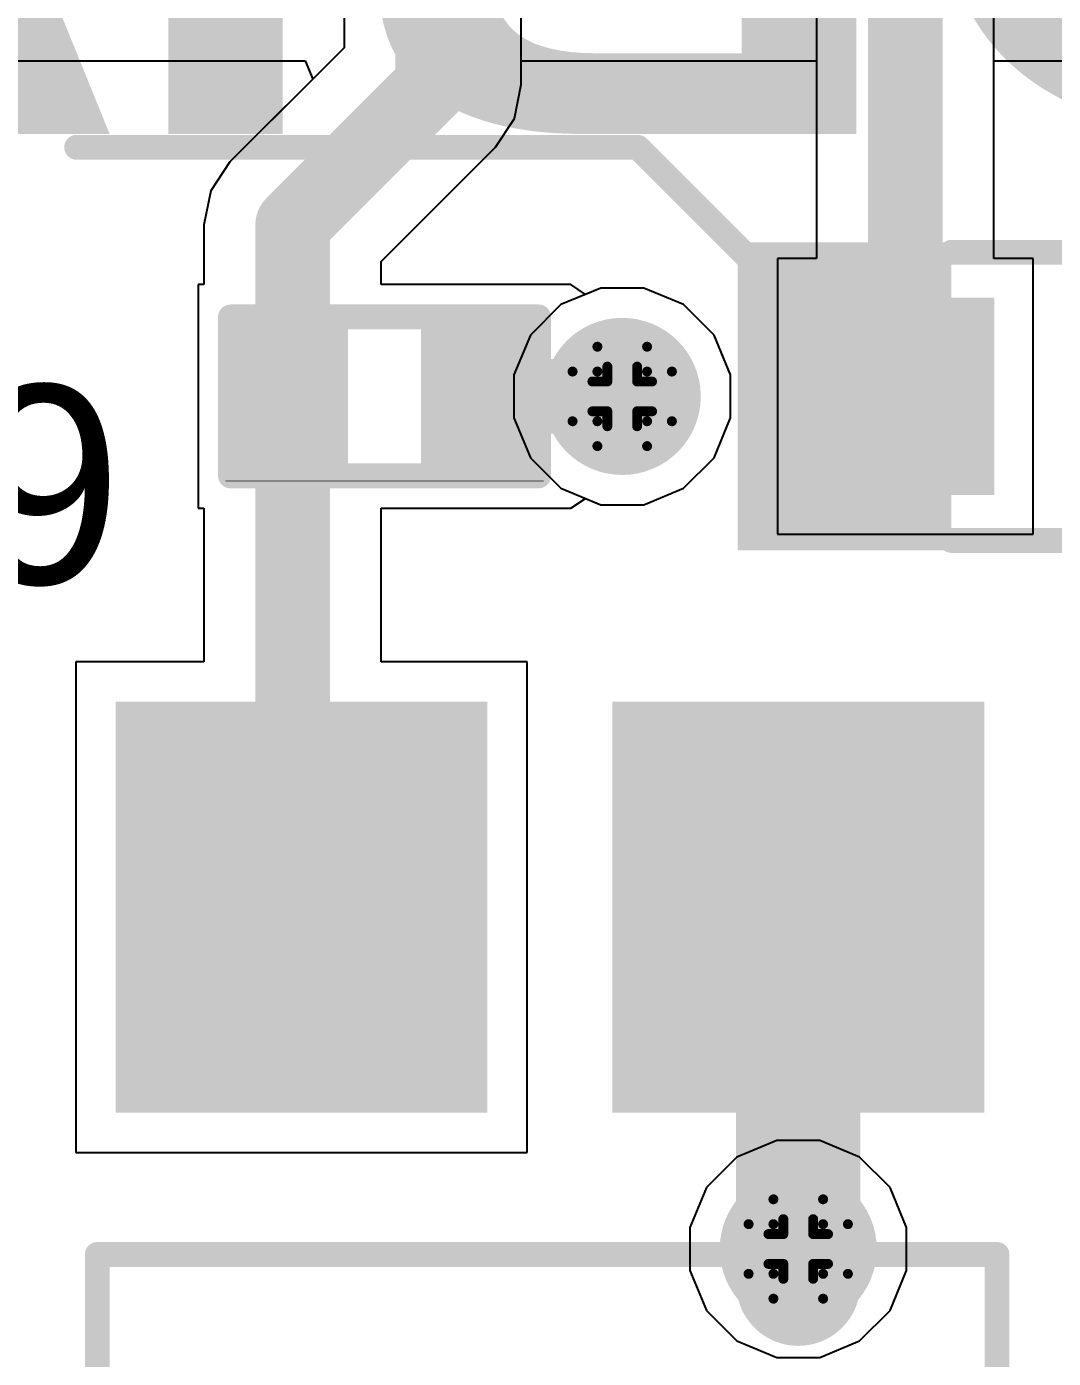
# Model space of a CAD drawing. Header units: inches. Extents: x -3 to 5259, y -3 to 5282.
# Drawn here: x 56.64 to 61.89, y 85.88 to 92.69 of the extents above; entities that cross this region are included whole.
import ezdxf

# ---------------------------------------------------------------- set-up
doc = ezdxf.new("R2010")
doc.units = ezdxf.units.IN
for name, color, linetype in [('Bottom Layer', 5, 'Continuous'), ('Bottom Solder', 6, 'Continuous'), ('Drill Drawing', 1, 'Continuous'), ('Layer 1', 16, 'Continuous'), ('Layer 2', 76, 'Continuous'), ('Top Layer', 1, 'Continuous'), ('Top Overlay', 2, 'Continuous'), ('Top Paste', 8, 'Continuous'), ('Top Solder', 216, 'Continuous'), ('Via Holes', 16, 'Continuous')]:
    doc.layers.add(name, color=color, linetype=linetype)
doc.styles.add('Arial', font='', dxfattribs={"height": 0.2})
doc.styles.add('Arial Black_Bold', font='', dxfattribs={"height": 0.2})
doc.styles.get('Arial').set_extended_font_data('Arial')
doc.styles.get('Arial Black_Bold').set_extended_font_data('Arial Black', bold=True)

# ---------------------------------------------------------------- blocks, each defined once
blk = doc.blocks.new('PC817C_5')
at = {"layer": 'Top Layer'}
for points in [[(6.100064, 2.1699982), (6.100064, 0.3700018), (4.100068, 0.3700018), (4.100068, 2.1699982)], [(6.100064, -0.3700018), (6.100064, -2.1699982), (4.100068, -2.1699982), (4.100068, -0.3700018)]]:
    blk.add_hatch(color=1, dxfattribs=at).paths.add_polyline_path(points)
at = {"layer": 'Top Paste'}
for points in [[(6.100064, 2.1699982), (6.100064, 0.3700018), (4.100068, 0.3700018), (4.100068, 2.1699982)], [(6.100064, -0.3700018), (6.100064, -2.1699982), (4.100068, -2.1699982), (4.100068, -0.3700018)]]:
    blk.add_hatch(color=8, dxfattribs=at).paths.add_polyline_path(points)
at = {"layer": 'Top Solder'}
for points in [[(6.150863999999999, 2.2207982), (6.150863999999999, 0.3192018), (4.049268, 0.3192018), (4.049268, 2.2207982)], [(6.150863999999999, -0.3192018), (6.150863999999999, -2.2207982), (4.049268, -2.2207982), (4.049268, -0.3192018)]]:
    blk.add_hatch(color=216, dxfattribs=at).paths.add_polyline_path(points)
at = {"layer": 'Top Overlay'}
for points in [[(-3.175, 2.3139654, 0.127, 0.127, 0), (3.324885399999999, 2.3139654, 0.127, 0.127, 0)], [(3.324885399999999, 2.3139654, 0.127, 0.127, 0), (3.324885399999999, -2.2859492, 0.127, 0.127, 0)], [(-3.175, -2.2859492, 0.127, 0.127, 0), (3.324885399999999, -2.2859492, 0.127, 0.127, 0)]]:
    blk.add_lwpolyline(points, format="xyseb", dxfattribs=at)
for points in [[(3.2931354, 2.3139654, 0.0635, 0.0635, 1), (3.3566354, 2.3139654, 0.0635, 0.0635, 1)], [(3.2931354, 2.3139654, 0.0635, 0.0635, 1), (3.3566354, 2.3139654, 0.0635, 0.0635, 1)], [(3.2931354, -2.2859492, 0.0635, 0.0635, 1), (3.3566354, -2.2859492, 0.0635, 0.0635, 1)], [(3.2931354, -2.2859492, 0.0635, 0.0635, 1), (3.3566354, -2.2859492, 0.0635, 0.0635, 1)]]:
    blk.add_lwpolyline(points, format="xyseb", close=True, dxfattribs=at)
blk = doc.blocks.new('R___0402_41')
at = {"layer": 'Top Layer'}
for points in [[(-0.6985, -0.3175), (-0.6985, 0.3175), (-0.2412999999999999, 0.3175), (-0.2413, -0.3175)], [(0.24130254, -0.3175), (0.24130254, 0.3175), (0.6985025399999999, 0.3175), (0.6985025399999999, -0.3175)]]:
    blk.add_hatch(color=1, dxfattribs=at).paths.add_polyline_path(points)
at = {"layer": 'Top Paste'}
for points in [[(-0.6985, -0.3175), (-0.6985, 0.3175), (-0.2412999999999999, 0.3175), (-0.2413, -0.3175)], [(0.24130254, -0.3175), (0.24130254, 0.3175), (0.6985025399999999, 0.3175), (0.6985025399999999, -0.3175)]]:
    blk.add_hatch(color=8, dxfattribs=at).paths.add_polyline_path(points)
at = {"layer": 'Top Solder'}
for points in [[(-0.75350116, -0.37250116), (-0.75350116, 0.37250116), (-0.1862988399999999, 0.37250116), (-0.18629884, -0.37250116)], [(0.18630138, -0.37250116), (0.18630138, 0.37250116), (0.7535037, 0.37250116), (0.7535037, -0.37250116)]]:
    blk.add_hatch(color=216, dxfattribs=at).paths.add_polyline_path(points)
at = {"layer": 'Top Overlay'}
for points in [[(-0.7874, 0.4064, 0.127, 0.127, 0), (0.7874, 0.4064, 0.127, 0.127, 0)], [(-0.7874, -0.4064, 0.127, 0.127, 0), (-0.7874, 0.4064, 0.127, 0.127, 0)], [(0.7874, -0.4064, 0.127, 0.127, 0), (0.7874, 0.4064, 0.127, 0.127, 0)], [(-0.7874, -0.4064, 0.127, 0.127, 0), (0.7874, -0.4064, 0.127, 0.127, 0)], [(-0.8127974599999999, -0.4318, 0.0032258, 0.0032258, 0), (0.8128, -0.4318, 0.0032258, 0.0032258, 0)]]:
    blk.add_lwpolyline(points, format="xyseb", dxfattribs=at)
for points in [[(-0.8191499999999999, 0.4064, 0.0635, 0.0635, 1), (-0.7556499999999999, 0.4064, 0.0635, 0.0635, 1)], [(-0.8191499999999999, 0.4064, 0.0635, 0.0635, 1), (-0.7556499999999999, 0.4064, 0.0635, 0.0635, 1)], [(0.7556499999999999, 0.4064, 0.0635, 0.0635, 1), (0.8191499999999999, 0.4064, 0.0635, 0.0635, 1)], [(0.7556499999999999, 0.4064, 0.0635, 0.0635, 1), (0.8191499999999999, 0.4064, 0.0635, 0.0635, 1)], [(-0.8191499999999999, -0.4064, 0.0635, 0.0635, 1), (-0.7556499999999999, -0.4064, 0.0635, 0.0635, 1)], [(-0.8191499999999999, -0.4064, 0.0635, 0.0635, 1), (-0.7556499999999999, -0.4064, 0.0635, 0.0635, 1)], [(0.7556499999999999, -0.4064, 0.0635, 0.0635, 1), (0.8191499999999999, -0.4064, 0.0635, 0.0635, 1)], [(0.7556499999999999, -0.4064, 0.0635, 0.0635, 1), (0.8191499999999999, -0.4064, 0.0635, 0.0635, 1)], [(-0.8136026399999999, -0.4318, 0.0016129, 0.0016129, 1), (-0.81199228, -0.4318, 0.0016129, 0.0016129, 1)], [(0.8119948199999999, -0.4318, 0.0016129, 0.0016129, 1), (0.81360518, -0.4318, 0.0016129, 0.0016129, 1)]]:
    blk.add_lwpolyline(points, format="xyseb", close=True, dxfattribs=at)
blk = doc.blocks.new('SOD_323_195')
at = {"layer": 'Top Layer'}
for points in [[(-0.74999977, -0.4500003700000001), (-1.55000071, -0.4500003699999999), (-1.55000071, 0.4500003700000001), (-0.74999977, 0.4500003699999999)], [(1.55000071, -0.4500003700000001), (0.74999977, -0.4500003699999999), (0.74999977, 0.4500003700000001), (1.55000071, 0.4500003699999999)]]:
    blk.add_hatch(color=1, dxfattribs=at).paths.add_polyline_path(points)
at = {"layer": 'Top Overlay'}
for points in [[(-2.00716896, 0.48259492), (-0.91496896, 0.48259492), (-0.91496896, 0.78739492), (-2.00716896, 0.78739492)], [(-2.0071715, -0.508), (-1.5753715, -0.508), (-1.5753715, 0.508), (-2.0071715, 0.508)], [(-2.0071588, -0.7873898399999999), (-0.9149588, -0.7873898399999999), (-0.9149588, -0.4825898399999999), (-2.0071588, -0.4825898399999999)]]:
    blk.add_hatch(color=2, dxfattribs=at).paths.add_polyline_path(points)
at = {"layer": 'Top Paste'}
for points in [[(-0.74999977, -0.4500003700000001), (-1.55000071, -0.4500003699999999), (-1.55000071, 0.4500003700000001), (-0.74999977, 0.4500003699999999)], [(1.55000071, -0.4500003700000001), (0.74999977, -0.4500003699999999), (0.74999977, 0.4500003700000001), (1.55000071, 0.4500003699999999)]]:
    blk.add_hatch(color=8, dxfattribs=at).paths.add_polyline_path(points)
at = {"layer": 'Top Solder'}
for points in [[(-0.69499861, -0.50500153), (-1.60500187, -0.5050015299999998), (-1.60500187, 0.50500153), (-0.69499861, 0.5050015299999998)], [(1.60500187, -0.50500153), (0.69499861, -0.5050015299999998), (0.69499861, 0.50500153), (1.60500187, 0.5050015299999998)]]:
    blk.add_hatch(color=216, dxfattribs=at).paths.add_polyline_path(points)
at = {"layer": 'Top Overlay'}
for points in [[(-0.91440254, 0.7366, 0.127, 0.127, 0), (0.9397999999999999, 0.7366, 0.127, 0.127, 0)], [(0.9397999999999999, 0.5588, 0.127, 0.127, 0), (0.9397999999999999, 0.7366, 0.127, 0.127, 0)], [(0.9397999999999999, -0.7366, 0.127, 0.127, 0), (0.9397999999999999, -0.5588, 0.127, 0.127, 0)], [(-0.91440254, -0.7366, 0.127, 0.127, 0), (0.9397999999999999, -0.7366, 0.127, 0.127, 0)]]:
    blk.add_lwpolyline(points, format="xyseb", dxfattribs=at)
for points in [[(-0.9461525399999999, 0.7366, 0.0635, 0.0635, 1), (-0.8826525399999999, 0.7366, 0.0635, 0.0635, 1)], [(0.9080499999999999, 0.7366, 0.0635, 0.0635, 1), (0.9715499999999999, 0.7366, 0.0635, 0.0635, 1)], [(0.9080499999999999, 0.7366, 0.0635, 0.0635, 1), (0.9715499999999999, 0.7366, 0.0635, 0.0635, 1)], [(0.9080499999999999, 0.5588, 0.0635, 0.0635, 1), (0.9715499999999999, 0.5588, 0.0635, 0.0635, 1)], [(0.9080499999999999, -0.5588, 0.0635, 0.0635, 1), (0.9715499999999999, -0.5588, 0.0635, 0.0635, 1)], [(-0.9461525399999999, -0.7366, 0.0635, 0.0635, 1), (-0.8826525399999999, -0.7366, 0.0635, 0.0635, 1)], [(0.9080499999999999, -0.7366, 0.0635, 0.0635, 1), (0.9715499999999999, -0.7366, 0.0635, 0.0635, 1)], [(0.9080499999999999, -0.7366, 0.0635, 0.0635, 1), (0.9715499999999999, -0.7366, 0.0635, 0.0635, 1)]]:
    blk.add_lwpolyline(points, format="xyseb", close=True, dxfattribs=at)

msp = doc.modelspace()

# ---------------------------------------------------------------- hatches: boundary and pattern name
at = {"layer": 'Bottom Layer'}
h = msp.add_hatch(color=5, dxfattribs=at)
edge = h.paths.add_edge_path()
edge.add_arc((59.68549657999999, 90.80117476), 0.2999994, 0, 360)
h = msp.add_hatch(color=5, dxfattribs=at)
edge = h.paths.add_edge_path()
edge.add_arc((60.58549223999999, 86.44250681999999), 0.2999994, 0, 360)
at = {"layer": 'Bottom Solder'}
h = msp.add_hatch(color=6, dxfattribs=at)
edge = h.paths.add_edge_path()
edge.add_arc((59.68549657999999, 90.80117476), 0.4015993999999999, 0, 360)
h = msp.add_hatch(color=6, dxfattribs=at)
edge = h.paths.add_edge_path()
edge.add_arc((60.58549223999999, 86.44250681999999), 0.4015993999999999, 0, 360)
at = {"layer": 'Layer 1'}
h = msp.add_hatch(color=16, dxfattribs=at)
edge = h.paths.add_edge_path()
edge.add_arc((59.68549657999999, 90.80117476), 0.2999994, 0, 360)
h = msp.add_hatch(color=16, dxfattribs=at)
edge = h.paths.add_edge_path()
edge.add_arc((60.58549223999999, 86.44250681999999), 0.2999994, 0, 360)
at = {"layer": 'Layer 2'}
h = msp.add_hatch(color=76, dxfattribs=at)
edge = h.paths.add_edge_path()
edge.add_arc((59.68549657999999, 90.80117476), 0.2999994, 0, 360)
h = msp.add_hatch(color=76, dxfattribs=at)
edge = h.paths.add_edge_path()
edge.add_arc((60.58549223999999, 86.44250681999999), 0.2999994, 0, 360)
at = {"layer": 'Top Layer'}
h = msp.add_hatch(color=1, dxfattribs=at)
edge = h.paths.add_edge_path()
edge.add_arc((59.68549657999999, 90.80117476), 0.2999994, 0, 360)
h = msp.add_hatch(color=1, dxfattribs=at)
edge = h.paths.add_edge_path()
edge.add_arc((60.58549223999999, 86.44250681999999), 0.2999994, 0, 360)
at = {"layer": 'Top Solder'}
h = msp.add_hatch(color=216, dxfattribs=at)
edge = h.paths.add_edge_path()
edge.add_arc((59.68549657999999, 90.80117476), 0.4015993999999999, 0, 360)
h = msp.add_hatch(color=216, dxfattribs=at)
edge = h.paths.add_edge_path()
edge.add_arc((60.58549223999999, 86.44250681999999), 0.4015993999999999, 0, 360)
at = {"layer": 'Via Holes'}
h = msp.add_hatch(color=7, dxfattribs=at)
edge = h.paths.add_edge_path()
edge.add_arc((59.68549657999999, 90.80117476), 0.1499997, 0, 360)
h = msp.add_hatch(color=7, dxfattribs=at)
edge = h.paths.add_edge_path()
edge.add_arc((60.58549223999999, 86.44250681999999), 0.1499997, 0, 360)

# ---------------------------------------------------------------- linework, layer by layer
at = {"layer": 'Bottom Layer'}
for p, q in [((59.57529868, 91.35517416), (59.37168212, 91.27083345999999)), ((59.57529868, 91.35517416), (59.37168212, 91.27083345999999)), ((59.79569448, 91.35517416), (59.57529868, 91.35517416)), ((59.79569448, 91.35517416), (59.57529868, 91.35517416)), ((59.99931103999999, 91.27083345999999), (59.79569448, 91.35517416)), ((59.99931103999999, 91.27083345999999), (59.79569448, 91.35517416)), ((59.37168212, 91.27083345999999), (59.21583788, 91.11498921999998)), ((59.37168212, 91.27083345999999), (59.21583788, 91.11498921999998)), ((60.15515527999999, 91.11498921999998), (59.99931103999999, 91.27083345999999)), ((60.15515527999999, 91.11498921999998), (59.99931103999999, 91.27083345999999)), ((59.21583788, 91.11498921999998), (59.13149717999999, 90.91137266)), ((59.21583788, 91.11498921999998), (59.13149717999999, 90.91137266)), ((60.23949597999999, 90.91137266), (60.15515527999999, 91.11498921999998)), ((60.23949597999999, 90.91137266), (60.15515527999999, 91.11498921999998)), ((59.13149717999999, 90.91137266), (59.13149717999999, 90.69097685999999)), ((59.13149717999999, 90.91137266), (59.13149717999999, 90.69097685999999)), ((60.23949597999999, 90.69097685999999), (60.23949597999999, 90.91137266)), ((60.23949597999999, 90.69097685999999), (60.23949597999999, 90.91137266)), ((59.13149717999999, 90.69097685999999), (59.21583788, 90.48736029999999)), ((59.13149717999999, 90.69097685999999), (59.21583788, 90.48736029999999)), ((60.15515527999999, 90.48736029999999), (60.23949597999999, 90.69097685999999)), ((60.15515527999999, 90.48736029999999), (60.23949597999999, 90.69097685999999)), ((59.21583788, 90.48736029999999), (59.37168212, 90.33151606)), ((59.21583788, 90.48736029999999), (59.37168212, 90.33151606)), ((59.99931103999999, 90.33151606), (60.15515527999999, 90.48736029999999)), ((59.99931103999999, 90.33151606), (60.15515527999999, 90.48736029999999)), ((59.37168212, 90.33151606), (59.57529868, 90.24717536)), ((59.37168212, 90.33151606), (59.57529868, 90.24717536)), ((59.79569448, 90.24717536), (59.99931103999999, 90.33151606)), ((59.79569448, 90.24717536), (59.99931103999999, 90.33151606)), ((59.57529868, 90.24717536), (59.79569448, 90.24717536)), ((59.57529868, 90.24717536), (59.79569448, 90.24717536))]:
    msp.add_line(p, q, dxfattribs=at)
at = {"layer": 'Drill Drawing'}
for points in [[(59.55849658, 90.92817475999999, 0.0508, 0.0508, 0), (59.55849658, 91.05517476, 0.0508, 0.0508, 0)], [(59.55849658, 91.05517476, 0.0508, 0.0508, 0), (59.81249658, 91.05517476, 0.0508, 0.0508, 0)], [(59.81249658, 90.92817475999999, 0.0508, 0.0508, 0), (59.81249658, 91.05517476, 0.0508, 0.0508, 0)], [(59.60929658, 90.87737476, 0.0508, 0.0508, 0), (59.60929658, 90.95357476, 0.0508, 0.0508, 0)], [(59.60929658, 90.95357476, 0.0508, 0.0508, 0), (59.76169657999999, 90.95357476, 0.0508, 0.0508, 0)], [(59.76169657999999, 90.87737476, 0.0508, 0.0508, 0), (59.76169657999999, 90.95357476, 0.0508, 0.0508, 0)], [(59.43149658, 90.67417475999999, 0.0508, 0.0508, 0), (59.43149658, 90.92817475999999, 0.0508, 0.0508, 0)], [(59.43149658, 90.92817475999999, 0.0508, 0.0508, 0), (59.55849658, 90.92817475999999, 0.0508, 0.0508, 0)], [(59.53309658, 90.72497476, 0.0508, 0.0508, 0), (59.53309658, 90.87737476, 0.0508, 0.0508, 0)], [(59.53309658, 90.87737476, 0.0508, 0.0508, 0), (59.60929658, 90.87737476, 0.0508, 0.0508, 0)], [(59.76169657999999, 90.87737476, 0.0508, 0.0508, 0), (59.83789658, 90.87737476, 0.0508, 0.0508, 0)], [(59.81249658, 90.92817475999999, 0.0508, 0.0508, 0), (59.93949658, 90.92817475999999, 0.0508, 0.0508, 0)], [(59.83789658, 90.72497476, 0.0508, 0.0508, 0), (59.83789658, 90.87737476, 0.0508, 0.0508, 0)], [(59.93949658, 90.67417475999999, 0.0508, 0.0508, 0), (59.93949658, 90.92817475999999, 0.0508, 0.0508, 0)], [(59.43149658, 90.67417475999999, 0.0508, 0.0508, 0), (59.55849658, 90.67417475999999, 0.0508, 0.0508, 0)], [(59.53309658, 90.72497476, 0.0508, 0.0508, 0), (59.60929658, 90.72497476, 0.0508, 0.0508, 0)], [(59.55849658, 90.54717475999999, 0.0508, 0.0508, 0), (59.55849658, 90.67417475999999, 0.0508, 0.0508, 0)], [(59.60929658, 90.64877476, 0.0508, 0.0508, 0), (59.60929658, 90.72497476, 0.0508, 0.0508, 0)], [(59.76169657999999, 90.72497476, 0.0508, 0.0508, 0), (59.83789658, 90.72497476, 0.0508, 0.0508, 0)], [(59.76169657999999, 90.64877476, 0.0508, 0.0508, 0), (59.76169657999999, 90.72497476, 0.0508, 0.0508, 0)], [(59.81249658, 90.67417475999999, 0.0508, 0.0508, 0), (59.93949658, 90.67417475999999, 0.0508, 0.0508, 0)], [(59.81249658, 90.54717475999999, 0.0508, 0.0508, 0), (59.81249658, 90.67417475999999, 0.0508, 0.0508, 0)], [(59.60929658, 90.64877476, 0.0508, 0.0508, 0), (59.76169657999999, 90.64877476, 0.0508, 0.0508, 0)], [(59.55849658, 90.54717475999999, 0.0508, 0.0508, 0), (59.81249658, 90.54717475999999, 0.0508, 0.0508, 0)], [(60.45849223999999, 86.56950681999999, 0.0508, 0.0508, 0), (60.45849223999999, 86.69650682, 0.0508, 0.0508, 0)], [(60.45849223999999, 86.69650682, 0.0508, 0.0508, 0), (60.71249224, 86.69650682, 0.0508, 0.0508, 0)], [(60.71249224, 86.56950681999999, 0.0508, 0.0508, 0), (60.71249224, 86.69650682, 0.0508, 0.0508, 0)], [(60.50929224, 86.51870681999999, 0.0508, 0.0508, 0), (60.50929224, 86.59490681999999, 0.0508, 0.0508, 0)], [(60.50929224, 86.59490681999999, 0.0508, 0.0508, 0), (60.66169223999999, 86.59490681999999, 0.0508, 0.0508, 0)], [(60.66169223999999, 86.51870681999999, 0.0508, 0.0508, 0), (60.66169223999999, 86.59490681999999, 0.0508, 0.0508, 0)], [(60.33149224, 86.31550682, 0.0508, 0.0508, 0), (60.33149224, 86.56950681999999, 0.0508, 0.0508, 0)], [(60.33149224, 86.56950681999999, 0.0508, 0.0508, 0), (60.45849223999999, 86.56950681999999, 0.0508, 0.0508, 0)], [(60.43309224, 86.36630681999999, 0.0508, 0.0508, 0), (60.43309224, 86.51870681999999, 0.0508, 0.0508, 0)], [(60.43309224, 86.51870681999999, 0.0508, 0.0508, 0), (60.50929224, 86.51870681999999, 0.0508, 0.0508, 0)], [(60.66169223999999, 86.51870681999999, 0.0508, 0.0508, 0), (60.73789224, 86.51870681999999, 0.0508, 0.0508, 0)], [(60.71249224, 86.56950681999999, 0.0508, 0.0508, 0), (60.83949224, 86.56950681999999, 0.0508, 0.0508, 0)], [(60.73789224, 86.36630681999999, 0.0508, 0.0508, 0), (60.73789224, 86.51870681999999, 0.0508, 0.0508, 0)], [(60.83949224, 86.31550682, 0.0508, 0.0508, 0), (60.83949224, 86.56950681999999, 0.0508, 0.0508, 0)], [(60.33149224, 86.31550682, 0.0508, 0.0508, 0), (60.45849223999999, 86.31550682, 0.0508, 0.0508, 0)], [(60.43309224, 86.36630681999999, 0.0508, 0.0508, 0), (60.50929224, 86.36630681999999, 0.0508, 0.0508, 0)], [(60.45849223999999, 86.18850682, 0.0508, 0.0508, 0), (60.45849223999999, 86.31550682, 0.0508, 0.0508, 0)], [(60.50929224, 86.29010682, 0.0508, 0.0508, 0), (60.50929224, 86.36630681999999, 0.0508, 0.0508, 0)], [(60.66169223999999, 86.36630681999999, 0.0508, 0.0508, 0), (60.73789224, 86.36630681999999, 0.0508, 0.0508, 0)], [(60.66169223999999, 86.29010682, 0.0508, 0.0508, 0), (60.66169223999999, 86.36630681999999, 0.0508, 0.0508, 0)], [(60.71249224, 86.31550682, 0.0508, 0.0508, 0), (60.83949224, 86.31550682, 0.0508, 0.0508, 0)], [(60.71249224, 86.18850682, 0.0508, 0.0508, 0), (60.71249224, 86.31550682, 0.0508, 0.0508, 0)], [(60.50929224, 86.29010682, 0.0508, 0.0508, 0), (60.66169223999999, 86.29010682, 0.0508, 0.0508, 0)], [(60.45849223999999, 86.18850682, 0.0508, 0.0508, 0), (60.71249224, 86.18850682, 0.0508, 0.0508, 0)]]:
    msp.add_lwpolyline(points, format="xyseb", dxfattribs=at)
for points in [[(59.54579658, 91.05517476, 0.0254, 0.0254, 1), (59.57119658, 91.05517476, 0.0254, 0.0254, 1)], [(59.54579658, 91.05517476, 0.0254, 0.0254, 1), (59.57119658, 91.05517476, 0.0254, 0.0254, 1)], [(59.79979658, 91.05517476, 0.0254, 0.0254, 1), (59.82519658, 91.05517476, 0.0254, 0.0254, 1)], [(59.79979658, 91.05517476, 0.0254, 0.0254, 1), (59.82519658, 91.05517476, 0.0254, 0.0254, 1)], [(59.59659658, 90.95357476, 0.0254, 0.0254, 1), (59.62199657999999, 90.95357476, 0.0254, 0.0254, 1)], [(59.59659658, 90.95357476, 0.0254, 0.0254, 1), (59.62199657999999, 90.95357476, 0.0254, 0.0254, 1)], [(59.74899658, 90.95357476, 0.0254, 0.0254, 1), (59.77439658, 90.95357476, 0.0254, 0.0254, 1)], [(59.74899658, 90.95357476, 0.0254, 0.0254, 1), (59.77439658, 90.95357476, 0.0254, 0.0254, 1)], [(59.41879657999999, 90.92817475999999, 0.0254, 0.0254, 1), (59.44419658, 90.92817475999999, 0.0254, 0.0254, 1)], [(59.41879657999999, 90.92817475999999, 0.0254, 0.0254, 1), (59.44419658, 90.92817475999999, 0.0254, 0.0254, 1)], [(59.52039658, 90.87737476, 0.0254, 0.0254, 1), (59.54579658, 90.87737476, 0.0254, 0.0254, 1)], [(59.52039658, 90.87737476, 0.0254, 0.0254, 1), (59.54579658, 90.87737476, 0.0254, 0.0254, 1)], [(59.54579658, 90.92817475999999, 0.0254, 0.0254, 1), (59.57119658, 90.92817475999999, 0.0254, 0.0254, 1)], [(59.54579658, 90.92817475999999, 0.0254, 0.0254, 1), (59.57119658, 90.92817475999999, 0.0254, 0.0254, 1)], [(59.59659658, 90.87737476, 0.0254, 0.0254, 1), (59.62199657999999, 90.87737476, 0.0254, 0.0254, 1)], [(59.59659658, 90.87737476, 0.0254, 0.0254, 1), (59.62199657999999, 90.87737476, 0.0254, 0.0254, 1)], [(59.74899658, 90.87737476, 0.0254, 0.0254, 1), (59.77439658, 90.87737476, 0.0254, 0.0254, 1)], [(59.74899658, 90.87737476, 0.0254, 0.0254, 1), (59.77439658, 90.87737476, 0.0254, 0.0254, 1)], [(59.79979658, 90.92817475999999, 0.0254, 0.0254, 1), (59.82519658, 90.92817475999999, 0.0254, 0.0254, 1)], [(59.79979658, 90.92817475999999, 0.0254, 0.0254, 1), (59.82519658, 90.92817475999999, 0.0254, 0.0254, 1)], [(59.82519658, 90.87737476, 0.0254, 0.0254, 1), (59.85059658, 90.87737476, 0.0254, 0.0254, 1)], [(59.82519658, 90.87737476, 0.0254, 0.0254, 1), (59.85059658, 90.87737476, 0.0254, 0.0254, 1)], [(59.92679657999999, 90.92817475999999, 0.0254, 0.0254, 1), (59.95219658, 90.92817475999999, 0.0254, 0.0254, 1)], [(59.92679657999999, 90.92817475999999, 0.0254, 0.0254, 1), (59.95219658, 90.92817475999999, 0.0254, 0.0254, 1)], [(59.41879657999999, 90.67417475999999, 0.0254, 0.0254, 1), (59.44419658, 90.67417475999999, 0.0254, 0.0254, 1)], [(59.41879657999999, 90.67417475999999, 0.0254, 0.0254, 1), (59.44419658, 90.67417475999999, 0.0254, 0.0254, 1)], [(59.52039658, 90.72497476, 0.0254, 0.0254, 1), (59.54579658, 90.72497476, 0.0254, 0.0254, 1)], [(59.52039658, 90.72497476, 0.0254, 0.0254, 1), (59.54579658, 90.72497476, 0.0254, 0.0254, 1)], [(59.54579658, 90.67417475999999, 0.0254, 0.0254, 1), (59.57119658, 90.67417475999999, 0.0254, 0.0254, 1)], [(59.54579658, 90.67417475999999, 0.0254, 0.0254, 1), (59.57119658, 90.67417475999999, 0.0254, 0.0254, 1)], [(59.59659658, 90.72497476, 0.0254, 0.0254, 1), (59.62199657999999, 90.72497476, 0.0254, 0.0254, 1)], [(59.59659658, 90.72497476, 0.0254, 0.0254, 1), (59.62199657999999, 90.72497476, 0.0254, 0.0254, 1)], [(59.74899658, 90.72497476, 0.0254, 0.0254, 1), (59.77439658, 90.72497476, 0.0254, 0.0254, 1)], [(59.74899658, 90.72497476, 0.0254, 0.0254, 1), (59.77439658, 90.72497476, 0.0254, 0.0254, 1)], [(59.79979658, 90.67417475999999, 0.0254, 0.0254, 1), (59.82519658, 90.67417475999999, 0.0254, 0.0254, 1)], [(59.79979658, 90.67417475999999, 0.0254, 0.0254, 1), (59.82519658, 90.67417475999999, 0.0254, 0.0254, 1)], [(59.82519658, 90.72497476, 0.0254, 0.0254, 1), (59.85059658, 90.72497476, 0.0254, 0.0254, 1)], [(59.82519658, 90.72497476, 0.0254, 0.0254, 1), (59.85059658, 90.72497476, 0.0254, 0.0254, 1)], [(59.92679657999999, 90.67417475999999, 0.0254, 0.0254, 1), (59.95219658, 90.67417475999999, 0.0254, 0.0254, 1)], [(59.92679657999999, 90.67417475999999, 0.0254, 0.0254, 1), (59.95219658, 90.67417475999999, 0.0254, 0.0254, 1)], [(59.59659658, 90.64877476, 0.0254, 0.0254, 1), (59.62199657999999, 90.64877476, 0.0254, 0.0254, 1)], [(59.59659658, 90.64877476, 0.0254, 0.0254, 1), (59.62199657999999, 90.64877476, 0.0254, 0.0254, 1)], [(59.74899658, 90.64877476, 0.0254, 0.0254, 1), (59.77439658, 90.64877476, 0.0254, 0.0254, 1)], [(59.74899658, 90.64877476, 0.0254, 0.0254, 1), (59.77439658, 90.64877476, 0.0254, 0.0254, 1)], [(59.54579658, 90.54717475999999, 0.0254, 0.0254, 1), (59.57119658, 90.54717475999999, 0.0254, 0.0254, 1)], [(59.54579658, 90.54717475999999, 0.0254, 0.0254, 1), (59.57119658, 90.54717475999999, 0.0254, 0.0254, 1)], [(59.79979658, 90.54717475999999, 0.0254, 0.0254, 1), (59.82519658, 90.54717475999999, 0.0254, 0.0254, 1)], [(59.79979658, 90.54717475999999, 0.0254, 0.0254, 1), (59.82519658, 90.54717475999999, 0.0254, 0.0254, 1)], [(60.44579224, 86.69650682, 0.0254, 0.0254, 1), (60.47119224, 86.69650682, 0.0254, 0.0254, 1)], [(60.44579224, 86.69650682, 0.0254, 0.0254, 1), (60.47119224, 86.69650682, 0.0254, 0.0254, 1)], [(60.69979223999999, 86.69650682, 0.0254, 0.0254, 1), (60.72519223999999, 86.69650682, 0.0254, 0.0254, 1)], [(60.69979223999999, 86.69650682, 0.0254, 0.0254, 1), (60.72519223999999, 86.69650682, 0.0254, 0.0254, 1)], [(60.49659224, 86.59490681999999, 0.0254, 0.0254, 1), (60.52199224, 86.59490681999999, 0.0254, 0.0254, 1)], [(60.49659224, 86.59490681999999, 0.0254, 0.0254, 1), (60.52199224, 86.59490681999999, 0.0254, 0.0254, 1)], [(60.64899224, 86.59490681999999, 0.0254, 0.0254, 1), (60.67439224, 86.59490681999999, 0.0254, 0.0254, 1)], [(60.64899224, 86.59490681999999, 0.0254, 0.0254, 1), (60.67439224, 86.59490681999999, 0.0254, 0.0254, 1)], [(60.31879223999999, 86.56950681999999, 0.0254, 0.0254, 1), (60.34419224, 86.56950681999999, 0.0254, 0.0254, 1)], [(60.31879223999999, 86.56950681999999, 0.0254, 0.0254, 1), (60.34419224, 86.56950681999999, 0.0254, 0.0254, 1)], [(60.42039223999999, 86.51870681999999, 0.0254, 0.0254, 1), (60.44579224, 86.51870681999999, 0.0254, 0.0254, 1)], [(60.42039223999999, 86.51870681999999, 0.0254, 0.0254, 1), (60.44579224, 86.51870681999999, 0.0254, 0.0254, 1)], [(60.44579224, 86.56950681999999, 0.0254, 0.0254, 1), (60.47119224, 86.56950681999999, 0.0254, 0.0254, 1)], [(60.44579224, 86.56950681999999, 0.0254, 0.0254, 1), (60.47119224, 86.56950681999999, 0.0254, 0.0254, 1)], [(60.49659224, 86.51870681999999, 0.0254, 0.0254, 1), (60.52199224, 86.51870681999999, 0.0254, 0.0254, 1)], [(60.49659224, 86.51870681999999, 0.0254, 0.0254, 1), (60.52199224, 86.51870681999999, 0.0254, 0.0254, 1)], [(60.64899224, 86.51870681999999, 0.0254, 0.0254, 1), (60.67439224, 86.51870681999999, 0.0254, 0.0254, 1)], [(60.64899224, 86.51870681999999, 0.0254, 0.0254, 1), (60.67439224, 86.51870681999999, 0.0254, 0.0254, 1)], [(60.69979223999999, 86.56950681999999, 0.0254, 0.0254, 1), (60.72519223999999, 86.56950681999999, 0.0254, 0.0254, 1)], [(60.69979223999999, 86.56950681999999, 0.0254, 0.0254, 1), (60.72519223999999, 86.56950681999999, 0.0254, 0.0254, 1)], [(60.72519223999999, 86.51870681999999, 0.0254, 0.0254, 1), (60.75059224, 86.51870681999999, 0.0254, 0.0254, 1)], [(60.72519223999999, 86.51870681999999, 0.0254, 0.0254, 1), (60.75059224, 86.51870681999999, 0.0254, 0.0254, 1)], [(60.82679224, 86.56950681999999, 0.0254, 0.0254, 1), (60.85219224, 86.56950681999999, 0.0254, 0.0254, 1)], [(60.82679224, 86.56950681999999, 0.0254, 0.0254, 1), (60.85219224, 86.56950681999999, 0.0254, 0.0254, 1)], [(60.31879223999999, 86.31550682, 0.0254, 0.0254, 1), (60.34419224, 86.31550682, 0.0254, 0.0254, 1)], [(60.31879223999999, 86.31550682, 0.0254, 0.0254, 1), (60.34419224, 86.31550682, 0.0254, 0.0254, 1)], [(60.42039223999999, 86.36630681999999, 0.0254, 0.0254, 1), (60.44579224, 86.36630681999999, 0.0254, 0.0254, 1)], [(60.42039223999999, 86.36630681999999, 0.0254, 0.0254, 1), (60.44579224, 86.36630681999999, 0.0254, 0.0254, 1)], [(60.44579224, 86.31550682, 0.0254, 0.0254, 1), (60.47119224, 86.31550682, 0.0254, 0.0254, 1)], [(60.44579224, 86.31550682, 0.0254, 0.0254, 1), (60.47119224, 86.31550682, 0.0254, 0.0254, 1)], [(60.49659224, 86.36630681999999, 0.0254, 0.0254, 1), (60.52199224, 86.36630681999999, 0.0254, 0.0254, 1)], [(60.49659224, 86.36630681999999, 0.0254, 0.0254, 1), (60.52199224, 86.36630681999999, 0.0254, 0.0254, 1)], [(60.64899224, 86.36630681999999, 0.0254, 0.0254, 1), (60.67439224, 86.36630681999999, 0.0254, 0.0254, 1)], [(60.64899224, 86.36630681999999, 0.0254, 0.0254, 1), (60.67439224, 86.36630681999999, 0.0254, 0.0254, 1)], [(60.69979223999999, 86.31550682, 0.0254, 0.0254, 1), (60.72519223999999, 86.31550682, 0.0254, 0.0254, 1)], [(60.69979223999999, 86.31550682, 0.0254, 0.0254, 1), (60.72519223999999, 86.31550682, 0.0254, 0.0254, 1)], [(60.72519223999999, 86.36630681999999, 0.0254, 0.0254, 1), (60.75059224, 86.36630681999999, 0.0254, 0.0254, 1)], [(60.72519223999999, 86.36630681999999, 0.0254, 0.0254, 1), (60.75059224, 86.36630681999999, 0.0254, 0.0254, 1)], [(60.82679224, 86.31550682, 0.0254, 0.0254, 1), (60.85219224, 86.31550682, 0.0254, 0.0254, 1)], [(60.82679224, 86.31550682, 0.0254, 0.0254, 1), (60.85219224, 86.31550682, 0.0254, 0.0254, 1)], [(60.49659224, 86.29010682, 0.0254, 0.0254, 1), (60.52199224, 86.29010682, 0.0254, 0.0254, 1)], [(60.49659224, 86.29010682, 0.0254, 0.0254, 1), (60.52199224, 86.29010682, 0.0254, 0.0254, 1)], [(60.64899224, 86.29010682, 0.0254, 0.0254, 1), (60.67439224, 86.29010682, 0.0254, 0.0254, 1)], [(60.64899224, 86.29010682, 0.0254, 0.0254, 1), (60.67439224, 86.29010682, 0.0254, 0.0254, 1)], [(60.44579224, 86.18850682, 0.0254, 0.0254, 1), (60.47119224, 86.18850682, 0.0254, 0.0254, 1)], [(60.44579224, 86.18850682, 0.0254, 0.0254, 1), (60.47119224, 86.18850682, 0.0254, 0.0254, 1)], [(60.69979223999999, 86.18850682, 0.0254, 0.0254, 1), (60.72519223999999, 86.18850682, 0.0254, 0.0254, 1)], [(60.69979223999999, 86.18850682, 0.0254, 0.0254, 1), (60.72519223999999, 86.18850682, 0.0254, 0.0254, 1)]]:
    msp.add_lwpolyline(points, format="xyseb", close=True, dxfattribs=at)
at = {"layer": 'Layer 1'}
for p, q in [((59.57529868, 91.35517416), (59.37168212, 91.27083345999999)), ((59.79569448, 91.35517416), (59.57529868, 91.35517416)), ((59.99931103999999, 91.27083345999999), (59.79569448, 91.35517416)), ((59.37168212, 91.27083345999999), (59.21583788, 91.11498921999998)), ((60.15515527999999, 91.11498921999998), (59.99931103999999, 91.27083345999999)), ((59.21583788, 91.11498921999998), (59.13149717999999, 90.91137266)), ((60.23949597999999, 90.91137266), (60.15515527999999, 91.11498921999998)), ((59.13149717999999, 90.91137266), (59.13149717999999, 90.69097685999999)), ((60.23949597999999, 90.69097685999999), (60.23949597999999, 90.91137266)), ((59.13149717999999, 90.69097685999999), (59.21583788, 90.48736029999999)), ((60.15515527999999, 90.48736029999999), (60.23949597999999, 90.69097685999999)), ((59.21583788, 90.48736029999999), (59.37168212, 90.33151606)), ((59.99931103999999, 90.33151606), (60.15515527999999, 90.48736029999999)), ((59.37168212, 90.33151606), (59.57529868, 90.24717536)), ((59.79569448, 90.24717536), (59.99931103999999, 90.33151606)), ((59.57529868, 90.24717536), (59.79569448, 90.24717536))]:
    msp.add_line(p, q, dxfattribs=at)
at = {"layer": 'Layer 2'}
for p, q in [((60.47529434, 86.99650622), (60.27167778, 86.91216551999999)), ((60.69569014, 86.99650622), (60.47529434, 86.99650622)), ((60.89930669999999, 86.91216551999999), (60.69569014, 86.99650622)), ((60.27167778, 86.91216551999999), (60.11583353999999, 86.75632128)), ((61.05515094, 86.75632128), (60.89930669999999, 86.91216551999999)), ((60.11583353999999, 86.75632128), (60.03149283999999, 86.55270472)), ((61.13949164, 86.55270472), (61.05515094, 86.75632128)), ((60.03149283999999, 86.55270472), (60.03149283999999, 86.33230892)), ((61.13949164, 86.33230892), (61.13949164, 86.55270472)), ((60.03149283999999, 86.33230892), (60.11583353999999, 86.12869235999999)), ((61.05515094, 86.12869235999999), (61.13949164, 86.33230892)), ((60.11583353999999, 86.12869235999999), (60.27167778, 85.97284812)), ((60.89930669999999, 85.97284812), (61.05515094, 86.12869235999999)), ((60.27167778, 85.97284812), (60.47529434, 85.88850742)), ((60.69569014, 85.88850742), (60.89930669999999, 85.97284812)), ((60.47529434, 85.88850742), (60.69569014, 85.88850742))]:
    msp.add_line(p, q, dxfattribs=at)
at = {"layer": 'Top Layer'}
for p, q in [((60.67953574, 101.04822564), (60.67953574, 91.50543802)), ((61.58594998, 91.50543802), (61.58594998, 100.86049932)), ((58.26310166, 100.28882406), (58.26310166, 92.58297714)), ((59.1695159, 92.39525082), (59.1695159, 100.2901474)), ((58.26310166, 92.58297714), (57.67970938, 91.99958486)), ((54.08704448, 92.51731813999999), (58.06469464, 92.51731813999999)), ((58.06469464, 92.51731813999999), (58.10357442, 92.4234499)), ((59.1695159, 92.39525082), (59.1695159, 92.51731813999999)), ((59.1695159, 92.51731813999999), (60.67953574, 92.51731813999999)), ((60.67953574, 92.51731813999999), (60.67953574, 91.50543802)), ((61.58594998, 91.50543802), (61.58594998, 92.51731813999999)), ((61.58594998, 92.51731813999999), (66.5438852, 92.51731813999999)), ((58.10357442, 92.4234499), (57.67970938, 91.99958486)), ((59.13501761999999, 92.22181454), (59.1695159, 92.39525082)), ((59.13501761999999, 92.22181454), (59.1695159, 92.39525082)), ((59.03677549999999, 92.0747841), (59.13501761999999, 92.22181454)), ((59.03677549999999, 92.0747841), (59.13501761999999, 92.22181454)), ((58.45338322, 91.49139181999999), (59.03677549999999, 92.0747841)), ((58.45338322, 91.49139181999999), (59.03677549999999, 92.0747841)), ((57.67970938, 91.99958486), (57.58146726, 91.85255442)), ((57.67970938, 91.99958486), (57.58146726, 91.85255442)), ((57.58146726, 91.85255442), (57.54696898, 91.67911814)), ((57.58146726, 91.85255442), (57.54696898, 91.67911814)), ((57.54696898, 91.67911814), (57.54696898, 91.37277381999999)), ((57.54696898, 91.67911814), (57.54696898, 91.37277381999999)), ((60.67953574, 91.50543802), (60.47874112, 91.50543802)), ((60.47874112, 91.50543802), (60.47874112, 90.09743981999999)), ((60.67953574, 91.50543802), (60.47874112, 91.50543802)), ((60.47874112, 91.50543802), (60.47874112, 90.09743981999999)), ((61.78673952, 91.50543802), (61.58594998, 91.50543802)), ((61.78673952, 91.50543802), (61.58594998, 91.50543802)), ((61.78673952, 90.09743981999999), (61.78673952, 91.50543802)), ((61.78673952, 90.09743981999999), (61.78673952, 91.50543802)), ((58.45338322, 91.37277381999999), (58.45338322, 91.49139181999999)), ((58.45338322, 91.37277381999999), (58.45338322, 91.49139181999999)), ((57.54696898, 91.37277381999999), (57.51757356, 91.37277381999999)), ((57.51757356, 91.37277381999999), (57.51757356, 90.22977381999999)), ((57.54696898, 91.37277381999999), (57.51757356, 91.37277381999999)), ((57.51757356, 91.37277381999999), (57.51757356, 90.22977381999999)), ((59.4225761, 91.37277381999999), (58.45338322, 91.37277381999999)), ((59.4225761, 91.37277381999999), (58.45338322, 91.37277381999999)), ((59.49728258, 91.32285774), (59.4225761, 91.37277635999999)), ((59.4225761, 91.37277635999999), (59.4225761, 91.37277381999999)), ((59.49728258, 91.32285774), (59.4225761, 91.37277635999999)), ((59.4225761, 91.37277635999999), (59.4225761, 91.37277381999999)), ((59.57529868, 91.35517416), (59.49728258, 91.32285774)), ((59.57529868, 91.35517416), (59.49728258, 91.32285774)), ((59.79569448, 91.35517416), (59.57529868, 91.35517416)), ((59.79569448, 91.35517416), (59.57529868, 91.35517416)), ((59.99931103999999, 91.27083345999999), (59.79569448, 91.35517416)), ((59.99931103999999, 91.27083345999999), (59.79569448, 91.35517416)), ((60.15515527999999, 91.11498921999998), (59.99931103999999, 91.27083345999999)), ((60.15515527999999, 91.11498921999998), (59.99931103999999, 91.27083345999999)), ((60.23949597999999, 90.91137266), (60.15515527999999, 91.11498921999998)), ((60.23949597999999, 90.91137266), (60.15515527999999, 91.11498921999998)), ((60.23949597999999, 90.69097685999999), (60.23949597999999, 90.91137266)), ((60.23949597999999, 90.69097685999999), (60.23949597999999, 90.91137266)), ((60.15515527999999, 90.48736029999999), (60.23949597999999, 90.69097685999999)), ((60.15515527999999, 90.48736029999999), (60.23949597999999, 90.69097685999999)), ((59.99931103999999, 90.33151606), (60.15515527999999, 90.48736029999999)), ((59.99931103999999, 90.33151606), (60.15515527999999, 90.48736029999999)), ((59.4225761, 90.22977128), (59.49709969999999, 90.27956798)), ((59.4225761, 90.22977128), (59.49709969999999, 90.27956798)), ((59.49709969999999, 90.27956798), (59.57529868, 90.24717536)), ((59.49709969999999, 90.27956798), (59.57529868, 90.24717536)), ((59.79569448, 90.24717536), (59.99931103999999, 90.33151606)), ((59.79569448, 90.24717536), (59.99931103999999, 90.33151606)), ((57.51757356, 90.22977381999999), (57.54696898, 90.22977381999999)), ((57.51757356, 90.22977381999999), (57.54696898, 90.22977381999999)), ((57.54696898, 90.22977381999999), (57.54696898, 89.44377082)), ((57.54696898, 90.22977381999999), (57.54696898, 89.44377082)), ((58.45338322, 89.44377082), (58.45338322, 90.22977381999999)), ((58.45338322, 90.22977381999999), (59.4225761, 90.22977381999999)), ((58.45338322, 89.44377082), (58.45338322, 90.22977381999999)), ((58.45338322, 90.22977381999999), (59.4225761, 90.22977381999999)), ((59.4225761, 90.22977381999999), (59.4225761, 90.22977128)), ((59.4225761, 90.22977381999999), (59.4225761, 90.22977128)), ((59.57529868, 90.24717536), (59.79569448, 90.24717536)), ((59.57529868, 90.24717536), (59.79569448, 90.24717536)), ((60.47874112, 90.09743981999999), (61.78673952, 90.09743981999999)), ((60.47874112, 90.09743981999999), (61.78673952, 90.09743981999999)), ((57.54696898, 89.44377082), (56.89149149999999, 89.44377082)), ((56.89149149999999, 89.44377082), (56.89149149999999, 86.93577482)), ((57.54696898, 89.44377082), (56.89149149999999, 89.44377082)), ((56.89149149999999, 89.44377082), (56.89149149999999, 86.93577482)), ((59.19948789999999, 89.44377082), (58.45338322, 89.44377082)), ((59.19948789999999, 89.44377082), (58.45338322, 89.44377082)), ((59.19948789999999, 86.93577482), (59.19948789999999, 89.44377082)), ((59.19948789999999, 86.93577482), (59.19948789999999, 89.44377082)), ((56.89149149999999, 86.93577482), (59.19948789999999, 86.93577482)), ((56.89149149999999, 86.93577482), (59.19948789999999, 86.93577482))]:
    msp.add_line(p, q, dxfattribs=at)
for points in [[(58.71630877999999, 92.39525082, 0.3809999999999999, 0.3809999999999999, 0), (58.71630877999999, 102.00010588, 0.3809999999999999, 0.3809999999999999, 0)], [(61.13274285999999, 90.80144145999999, 0.3809999999999999, 0.3809999999999999, 0), (61.13274285999999, 101.04822564, 0.3809999999999999, 0.3809999999999999, 0)], [(58.0001761, 91.67911814, 0.3809999999999999, 0.3809999999999999, 0), (58.71630877999999, 92.39525082, 0.3809999999999999, 0.3809999999999999, 0)], [(58.0001761, 90.8901789, 0.3809999999999999, 0.3809999999999999, 0), (58.0001761, 91.67911814, 0.3809999999999999, 0.3809999999999999, 0)], [(58.0001761, 90.80127635999999, 0.3809999999999999, 0.3809999999999999, 0), (58.0001761, 90.8901789, 0.3809999999999999, 0.3809999999999999, 0)], [(58.0001761, 88.18977281999999, 0.3809999999999999, 0.3809999999999999, 0), (58.0001761, 90.80127635999999, 0.3809999999999999, 0.3809999999999999, 0)], [(58.9399761, 90.80127381999999, 0.3809999999999999, 0.3809999999999999, 0), (58.94002689999999, 90.80122555999999, 0.3809999999999999, 0.3809999999999999, 0)], [(58.94002689999999, 90.80122555999999, 0.3809999999999999, 0.3809999999999999, 0), (59.68544324, 90.80122555999999, 0.3809999999999999, 0.3809999999999999, 0)], [(59.68544324, 90.80122555999999, 0.3809999999999999, 0.3809999999999999, 0), (59.68549657999999, 90.80117476, 0.3809999999999999, 0.3809999999999999, 0)], [(60.58549223999999, 86.44250681999999, 0.635, 0.635, 0), (60.58549223999999, 88.18977281999999, 0.635, 0.635, 0)], [(60.58549223999999, 86.26470681999999, 0.635, 0.635, 0), (60.58549223999999, 86.44250681999999, 0.635, 0.635, 0)]]:
    msp.add_lwpolyline(points, format="xyseb", dxfattribs=at)
for points in [[(58.62105878, 92.39525082, 0.1905, 0.1905, 1), (58.81155878, 92.39525082, 0.1905, 0.1905, 1)], [(58.62105878, 92.39525082, 0.1905, 0.1905, 1), (58.81155878, 92.39525082, 0.1905, 0.1905, 1)], [(57.9049261, 91.67911814, 0.1905, 0.1905, 1), (58.09542609999999, 91.67911814, 0.1905, 0.1905, 1)], [(57.9049261, 91.67911814, 0.1905, 0.1905, 1), (58.09542609999999, 91.67911814, 0.1905, 0.1905, 1)], [(57.9049261, 90.8901789, 0.1905, 0.1905, 1), (58.09542609999999, 90.8901789, 0.1905, 0.1905, 1)], [(57.9049261, 90.8901789, 0.1905, 0.1905, 1), (58.09542609999999, 90.8901789, 0.1905, 0.1905, 1)], [(57.9049261, 90.80127635999999, 0.1905, 0.1905, 1), (58.09542609999999, 90.80127635999999, 0.1905, 0.1905, 1)], [(57.9049261, 90.80127635999999, 0.1905, 0.1905, 1), (58.09542609999999, 90.80127635999999, 0.1905, 0.1905, 1)], [(58.8447261, 90.80127381999999, 0.1905, 0.1905, 1), (59.0352261, 90.80127381999999, 0.1905, 0.1905, 1)], [(58.8447769, 90.80122555999999, 0.1905, 0.1905, 1), (59.0352769, 90.80122555999999, 0.1905, 0.1905, 1)], [(58.8447769, 90.80122555999999, 0.1905, 0.1905, 1), (59.0352769, 90.80122555999999, 0.1905, 0.1905, 1)], [(59.59019324, 90.80122555999999, 0.1905, 0.1905, 1), (59.78069323999999, 90.80122555999999, 0.1905, 0.1905, 1)], [(59.59019324, 90.80122555999999, 0.1905, 0.1905, 1), (59.78069323999999, 90.80122555999999, 0.1905, 0.1905, 1)], [(59.59024658, 90.80117476, 0.1905, 0.1905, 1), (59.78074658, 90.80117476, 0.1905, 0.1905, 1)], [(61.03749286, 90.80144145999999, 0.1905, 0.1905, 1), (61.22799286, 90.80144145999999, 0.1905, 0.1905, 1)], [(60.42674224, 88.18977281999999, 0.3175, 0.3175, 1), (60.74424223999999, 88.18977281999999, 0.3175, 0.3175, 1)], [(57.9049261, 88.18977281999999, 0.1905, 0.1905, 1), (58.09542609999999, 88.18977281999999, 0.1905, 0.1905, 1)], [(60.42674224, 86.44250681999999, 0.3175, 0.3175, 1), (60.74424223999999, 86.44250681999999, 0.3175, 0.3175, 1)], [(60.42674224, 86.44250681999999, 0.3175, 0.3175, 1), (60.74424223999999, 86.44250681999999, 0.3175, 0.3175, 1)], [(60.42674224, 86.26470681999999, 0.3175, 0.3175, 1), (60.74424223999999, 86.26470681999999, 0.3175, 0.3175, 1)]]:
    msp.add_lwpolyline(points, format="xyseb", close=True, dxfattribs=at)
at = {"layer": 'Top Overlay'}
for points in [[(56.896, 92.0747841, 0.127, 0.127, 0), (59.76491984, 92.0747841, 0.127, 0.127, 0)], [(59.76491984, 92.0747841, 0.127, 0.127, 0), (60.37891912, 91.46078481999999, 0.127, 0.127, 0)]]:
    msp.add_lwpolyline(points, format="xyseb", dxfattribs=at)
for points in [[(56.86425, 92.0747841, 0.0635, 0.0635, 1), (56.92775, 92.0747841, 0.0635, 0.0635, 1)], [(59.73316984, 92.0747841, 0.0635, 0.0635, 1), (59.79666983999999, 92.0747841, 0.0635, 0.0635, 1)], [(59.73316984, 92.0747841, 0.0635, 0.0635, 1), (59.79666983999999, 92.0747841, 0.0635, 0.0635, 1)], [(60.34716911999999, 91.46078481999999, 0.0635, 0.0635, 1), (60.41066912, 91.46078481999999, 0.0635, 0.0635, 1)]]:
    msp.add_lwpolyline(points, format="xyseb", close=True, dxfattribs=at)

# ---------------------------------------------------------------- block references
for name, p in [('SOD_323_195', (62.28274056, 90.80143892)), ('R___0402_41', (58.47007355999999, 90.80127381999999))]:
    msp.add_blockref(name, p)
at = {"rotation": 90}
msp.add_blockref('PC817C_5', (59.3154897, 83.08970681999999), dxfattribs=at)

# ---------------------------------------------------------------- texts
at = {"layer": 'Top Overlay', "style": 'Arial Black_Bold'}
msp.add_text('BLDC DRIVER - 4', height=2.54, rotation=180, dxfattribs=at).set_placement((76.49383735999999, 94.68281292))
at = {"layer": 'Top Overlay', "style": 'Arial'}
msp.add_text('R119', height=1.016, dxfattribs=at).set_placement((53.73561262, 89.84292927999999))

doc.saveas('drawing.dxf')
